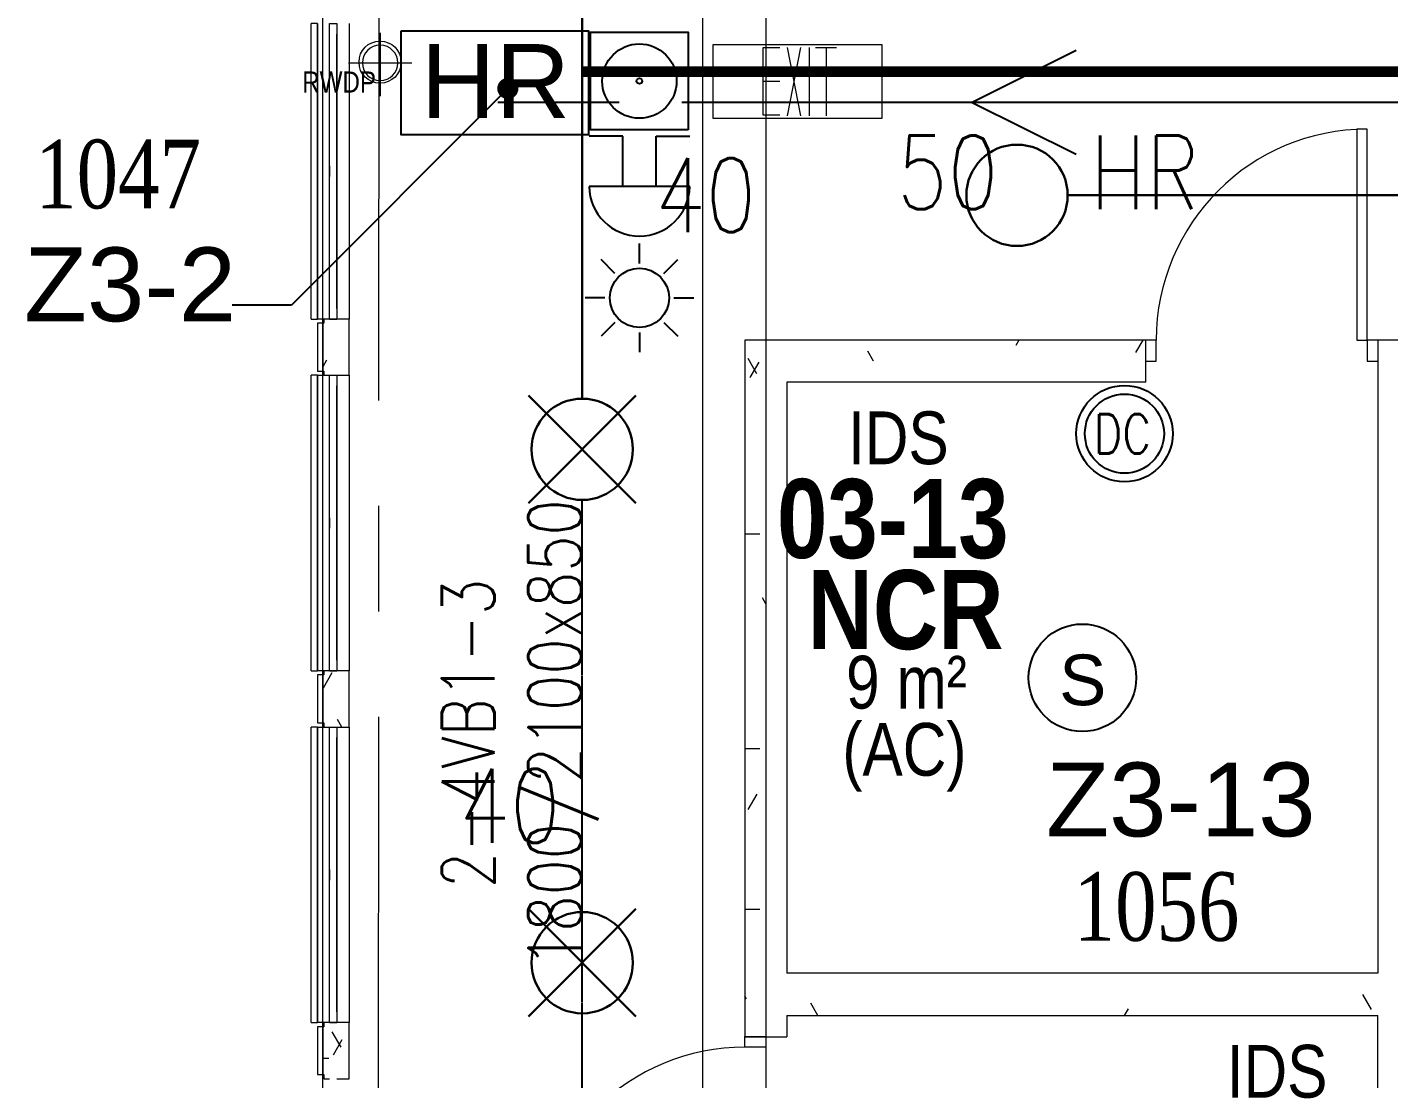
# Model space of a CAD drawing. Header units: millimetres. Extents: x -47219 to 440296, y -79832 to 7189.
# Drawn here: x -9218 to -2766, y -59025 to -54042 of the extents above; entities that cross this region are included whole.
import ezdxf

# ---------------------------------------------------------------- set-up
doc = ezdxf.new("R2010")
doc.units = ezdxf.units.MM
doc.linetypes.add('BLK_2 - 3RD STOREY  LOWER ROOF PLAN-archi clean_25 SEPT 2024$0$IDA - Grid Line', pattern=[3500, 2000, -500, 500, -500])
doc.linetypes.add('HIDDEN2', pattern=[4.7625, 3.175, -1.5875])
for name, color, linetype in [('ADRESS', 42, 'Continuous'), ('M-_FIRESMOKE_E-', 1, 'Continuous'), ('M-_FIRESPRK_T-', 7, 'Continuous'), ('M-_SPRKBEAM_E-', 12, 'HIDDEN2'), ('M-FIRE----_E-', 12, 'Continuous'), ('M-FIRE----_E- @ 1', 12, 'Continuous'), ('M-HOSEREEL_E-', 1, 'Continuous'), ('M_HR PIPE', 3, 'Continuous'), ('ROOMNAME', 7, 'Continuous'), ('ZONENAME', 152, 'Continuous')]:
    doc.layers.add(name, color=color, linetype=linetype)
for name, color, linetype, lineweight in [('BLK_2 - 3RD STOREY  LOWER ROOF PLAN-archi clean_25 SEPT 2024$0$1599_DB_A_BLK2_HQ_R21-3RD STOREY 230517$0$A-_DETA----_ED-1', 8, 'Continuous', 9), ('BLK_2 - 3RD STOREY  LOWER ROOF PLAN-archi clean_25 SEPT 2024$0$1599_DB_A_BLK2_HQ_R21-3RD STOREY 230517$0$A-_DOOR----_E-1', 8, 'Continuous', 9), ('BLK_2 - 3RD STOREY  LOWER ROOF PLAN-archi clean_25 SEPT 2024$0$1599_DB_A_BLK2_HQ_R21-3RD STOREY 230517$0$A-_GENM----_M', 8, 'Continuous', 9), ('BLK_2 - 3RD STOREY  LOWER ROOF PLAN-archi clean_25 SEPT 2024$0$1599_DB_A_BLK2_HQ_R21-3RD STOREY 230517$0$A-_WALL----_H-1', 8, 'Continuous', 9), ('BLK_2 - 3RD STOREY  LOWER ROOF PLAN-archi clean_25 SEPT 2024$0$1599_DB_A_BLK2_HQ_R21-3RD STOREY 230517$0$A-_WIND----_E', 8, 'Continuous', 9), ('BLK_2 - 3RD STOREY  LOWER ROOF PLAN-archi clean_25 SEPT 2024$0$1599_DB_A_BLK2_HQ_R21-3RD STOREY 230517$0$E-_LIGT----_E', 8, 'Continuous', 9), ('BLK_2 - 3RD STOREY  LOWER ROOF PLAN-archi clean_25 SEPT 2024$0$A-_DETA----_ED-1', 8, 'Continuous', 9), ('BLK_2 - 3RD STOREY  LOWER ROOF PLAN-archi clean_25 SEPT 2024$0$A-_GENM----_M', 8, 'Continuous', 9), ('BLK_2 - 3RD STOREY  LOWER ROOF PLAN-archi clean_25 SEPT 2024$0$A-_WALL----_E', 8, 'Continuous', 9), ('BLK_2 - 3RD STOREY  LOWER ROOF PLAN-archi clean_25 SEPT 2024$0$A-_WIND----_E', 8, 'Continuous', 9), ('BLK_2 - 3RD STOREY  LOWER ROOF PLAN-archi clean_25 SEPT 2024$0$E-_LIGT----_E', 8, 'Continuous', 9), ('BLK_2 - 3RD STOREY  LOWER ROOF PLAN-archi clean_25 SEPT 2024$0$S-_ANOTGRID_E-1', 8, 'BLK_2 - 3RD STOREY  LOWER ROOF PLAN-archi clean_25 SEPT 2024$0$IDA - Grid Line', 9), ('M-_SPRKPIEX_E-', 1, 'Continuous', 30), ('NW_BEAM AND COLUMN', 134, 'Continuous', 5), ('S-_LINE----_N-', 140, 'Continuous', 18), ('S-TEXT', 140, 'Continuous', 18)]:
    doc.layers.add(name, color=color, linetype=linetype, lineweight=lineweight)
doc.styles.add('BLK_2 - 3RD STOREY  LOWER ROOF PLAN-archi clean_25 SEPT 2024$0$Arial Narrow_1', font='ARIALN.TTF', dxfattribs={"height": 500})
doc.styles.add('BLK_2 - 3RD STOREY  LOWER ROOF PLAN_12 JUNE 2024$0$Arial Narrow_2', font='ARIALN.TTF', dxfattribs={"height": 375})
doc.styles.add('BLK_2 - 3RD STOREY  LOWER ROOF PLAN_12 JUNE 2024$0$Arial Narrow_B_1', font='ARIALNB.TTF', dxfattribs={"height": 500})
doc.styles.add('RomanS_5', font='romans__.ttf', dxfattribs={"width": 0.8, "height": 250})
doc.styles.add('Simplex', font='SIMPLEX.shx', dxfattribs={"width": 0.8, "height": 2.5})
doc.styles.get("Standard").update_dxf_attribs({"font": 'arial.ttf'})
doc.styles.add('TIME', font='times.ttf', dxfattribs={"width": 0.8})
doc.styles.add('TW_Romans', font='romans.shx', dxfattribs={"width": 0.8})
doc.dimstyles.new('ROOM', dxfattribs={"dimscale": 1000, "dimtxt": 0.18, "dimasz": 0.18, "dimexe": 0.18, "dimexo": 0.0625, "dimgap": 0.09, "dimtad": 0, "dimtih": 1, "dimtoh": 1, "dimdec": 0, "dimzin": 0, "dimdsep": 46, "dimtxsty": 'Standard', "dimblk": 'OBLIQUE', "dimcen": 0.09, "dimadec": 0, "dimazin": 0, "dimtfac": 1, "dimtdec": 0, "dimtofl": 0, "dimtmove": 0, "dimatfit": 3, "dimldrblk": 'DOT', "dimfxl": 1, "dimtolj": 1, "dimtzin": 0, "dimarcsym": 0})
pattern_1 = [(0, (-131307.08, -42727.71), (1016, 254), [83.82, -678.18, 83.82, -678.18, -4064]), (0, (-131307.08, -42727.71), (1016, 254), [-1524, 83.82, -1440.18, 83.82, -678.18, -1778]), (0, (-131307.08, -42727.71), (1016, 254), [-3810, 83.82, -424.18, 83.82, -1186.18]), (120, (-130926.08, -42600.71), (-727.9705, 752.8818), [83.82, -678.18, 83.82, -678.18, -4064]), (120, (-130926.08, -42600.71), (-727.9705, 752.8818), [-1524, 83.82, -1440.18, 83.82, -678.18, -1778]), (120, (-130926.08, -42600.71), (-727.9705, 752.8818), [-3810, 83.82, -424.18, 83.82, -1186.18]), (240, (-130799.08, -42092.71), (-288.0295, -1006.8818), [83.82, -678.18, 83.82, -678.18, -4064]), (240, (-130799.08, -42092.71), (-288.0295, -1006.8818), [-1524, 83.82, -1440.18, 83.82, -678.18, -1778]), (240, (-130799.08, -42092.71), (-288.0295, -1006.8818), [-3810, 83.82, -424.18, 83.82, -1186.18])]

# ---------------------------------------------------------------- blocks, each defined once
blk = doc.blocks.new('3rd Structure')
at = {"layer": 'NW_BEAM AND COLUMN', "color": 8}
for p, q in [((-36250, -79450), (-36250, 250)), ((-36250, -79450), (-36250, 250)), ((-34450, 250), (-34450, -79450)), ((-34150, 250), (-34150, -79450))]:
    blk.add_line(p, q, dxfattribs=at)
at = {"layer": 'S-TEXT', "color": 8, "insert": (-35685.8, -61364.1), "char_height": 250, "width": 2959.115, "attachment_point": 2, "rotation": 90, "line_spacing_factor": 0.983083, "style": 'RomanS_5'}
blk.add_mtext('2-4VB1-3\\P1800/2100x850', dxfattribs=at)
blk = doc.blocks.new('Extinguisher')
at = {"layer": 'M-FIRE----_E-'}
for radius in [238, 195.4]:
    blk.add_circle((0, 0), radius, dxfattribs=at)
at = {"color": 7, "style": 'TW_Romans', "width": 0.8}
blk.add_text('DC', height=195, dxfattribs=at).set_placement((-151, -98.4))
blk = doc.blocks.new('fire0101')
at = {"color": 0, "linetype": 'Continuous'}
blk.add_circle((0, 0), 100, dxfattribs=at)
blk = doc.blocks.new('Under B spk')
for p, q in [((318.2, -318.2), (-318.2, 318.2)), ((318.2, 318.2), (-318.2, -318.2))]:
    blk.add_line(p, q)
blk.add_circle((0, 0), 300)
blk = doc.blocks.new('SMOKE')
at = {"layer": 'M-_FIRESMOKE_E-'}
blk.add_circle((0, 0), 254.7, dxfattribs=at)
blk.add_text('S', height=240, dxfattribs=at).set_placement((-110, -130))
blk = doc.blocks.new('Call Point')
at = {"layer": 'M-FIRE----_E-'}
blk.add_lwpolyline([(-231.3, 462.7), (231.3, 462.7), (231.3, 0), (-231.3, 0)], close=True, dxfattribs=at)
for radius in [176.3, 13.1]:
    blk.add_circle((0, 231.3), radius, dxfattribs=at)
blk = doc.blocks.new('Alarm Bell')
at = {"layer": 'M-FIRE----_E-'}
for p, q in [((-238.2, 0), (238.2, 0)), ((79.4, 0), (79.4, -238.2)), ((-79.4, 0), (-79.4, -238.2)), ((-79.4, -238.2), (-238.2, -238.2)), ((79.4, -238.2), (238.2, -238.2))]:
    blk.add_line(p, q, dxfattribs=at)
blk.add_arc((0, -2.9), 238.2, 0.69701, 179.30299, dxfattribs=at)
blk = doc.blocks.new('*U13')
at = {"layer": 'M-FIRE----_E-'}
blk.add_line((-33.1, -33.1), (33.1, 33.1), dxfattribs=at)
blk = doc.blocks.new('*U12')
at = {"layer": 'M-FIRE----_E-', "color": 0, "linetype": 'ByBlock', "lineweight": -2, "transparency": 16777216}
for p, rotation in [((31604, 13668.6), 45), ((31455.1, 13606.9), 90), ((31393.4, 13458), 135), ((31814.6, 13458), 315.0000000000001), ((31455.1, 13309.1), 180), ((31604, 13247.4), 225.0000000000001), ((31752.9, 13309.1), 270)]:
    blk.add_blockref('*U13', p, dxfattribs=dict(at, rotation=rotation))
blk.add_blockref('*U13', (31752.9, 13606.9), dxfattribs=at)
blk = doc.blocks.new('Strobe Light')
at = {"layer": 'M-FIRE----_E-'}
blk.add_circle((0, 0), 140.4, dxfattribs=at)
blk.add_blockref('*U12', (-31604, -13458), dxfattribs=at)
blk = doc.blocks.new('_Dot')
at = {"color": 0, "linetype": 'ByBlock', "lineweight": -2}
blk.add_line((-0.5, 0), (-1, 0), dxfattribs=at)
at = {"color": 0, "linetype": 'ByBlock', "const_width": 0.5}
blk.add_lwpolyline([(-0.25, 0, 1), (0.25, 0, 1)], format="xyb", close=True, dxfattribs=at)
blk = doc.blocks.new('_Oblique')
at = {"color": 0, "linetype": 'ByBlock', "lineweight": -2}
blk.add_line((-0.5, -0.5), (0.5, 0.5), dxfattribs=at)
blk = doc.blocks.new('HR')
at = {"layer": 'M-HOSEREEL_E-'}
blk.add_lwpolyline([(-443.4, 492.4), (443.4, 492.4), (443.4, 0), (-443.4, 0)], close=True, dxfattribs=at)
blk.add_text('HR', height=350, dxfattribs=at).set_placement((-350, 80))
blk = doc.blocks.new('BLK_2 - 3RD STOREY  LOWER ROOF PLAN-archi clean_25 SEPT 2024$0$1599_DB_A_BLK2_HQ_R21-3RD STOREY 230517$0$Wall Motif - Type 1-2673879-LINKVIEW_BLK2_3RD STOREY')
at = {"layer": 'BLK_2 - 3RD STOREY  LOWER ROOF PLAN-archi clean_25 SEPT 2024$0$1599_DB_A_BLK2_HQ_R21-3RD STOREY 230517$0$A-_GENM----_M'}
for p, q in [((-575, 105), (825, 105)), ((-575, 105), (-575, 75)), ((825, 75), (-575, 75)), ((825, 75), (825, 105))]:
    blk.add_line(p, q, dxfattribs=at)
blk = doc.blocks.new('BLK_2 - 3RD STOREY  LOWER ROOF PLAN-archi clean_25 SEPT 2024$0$1599_DB_A_BLK2_HQ_R21-3RD STOREY 230517$0$IDA - Exit Sign - IDA - Exit Sign - One Side-2587573-LINKVIEW_BLK2_3RD STOREY')
at = {"layer": 'BLK_2 - 3RD STOREY  LOWER ROOF PLAN-archi clean_25 SEPT 2024$0$1599_DB_A_BLK2_HQ_R21-3RD STOREY 230517$0$A-_DETA----_ED-1'}
for p, q in [((-163.9, -115.1), (-163.9, -432.5)), ((-83.9, -115.1), (-163.9, -115.1)), ((-48.9, -112.8), (14, -437.8)), ((14, -112.8), (-48.9, -437.8)), ((55.1, -112.8), (55.1, -437.8)), ((185.1, -115.3), (85.1, -115.3)), ((135.1, -115.3), (135.1, -437.8)), ((-83.9, -275), (-163.9, -275)), ((-163.9, -432.5), (-83.9, -432.5))]:
    blk.add_line(p, q, dxfattribs=at)
at = {"layer": 'BLK_2 - 3RD STOREY  LOWER ROOF PLAN-archi clean_25 SEPT 2024$0$1599_DB_A_BLK2_HQ_R21-3RD STOREY 230517$0$E-_LIGT----_E'}
for p, q in [((-400, -450), (-400, -100)), ((-400, -100), (400, -100)), ((400, -100), (400, -450)), ((400, -450), (-400, -450))]:
    blk.add_line(p, q, dxfattribs=at)
blk = doc.blocks.new('BLK_2 - 3RD STOREY  LOWER ROOF PLAN-archi clean_25 SEPT 2024$0$1599_DB_A_BLK2_HQ_R21-3RD STOREY 230517$0$IDA - F - Single - Swing - 1100L X 2200H - B2-FTD02 - 2HR-3490802-LINKVIEW_BLK2_3RD STOREY')
at = {"layer": 'BLK_2 - 3RD STOREY  LOWER ROOF PLAN-archi clean_25 SEPT 2024$0$1599_DB_A_BLK2_HQ_R21-3RD STOREY 230517$0$A-_DOOR----_E-1'}
for p, q in [((500, 1050), (450, 1050)), ((450, 1050), (450, 50)), ((500, 50), (500, 1050)), ((-500, 50), (-550, 50)), ((-500, -50), (-500, 50)), ((450, 50), (500, 50)), ((550, 50), (500, 50)), ((500, 50), (500, -50)), ((-550, -50), (-500, -50)), ((500, -50), (550, -50))]:
    blk.add_line(p, q, dxfattribs=at)
blk.add_arc((500, 50), 1000, 90, 180, dxfattribs=at)
blk = doc.blocks.new('BLK_2 - 3RD STOREY  LOWER ROOF PLAN-archi clean_25 SEPT 2024$0$1599_DB_A_BLK2_HQ_R21-3RD STOREY 230517$0$IDA - F - Single - Swing - 1100L X 2200H - B2-FTD02 - 2HR-3463516-LINKVIEW_BLK2_3RD STOREY')
at = {"layer": 'BLK_2 - 3RD STOREY  LOWER ROOF PLAN-archi clean_25 SEPT 2024$0$1599_DB_A_BLK2_HQ_R21-3RD STOREY 230517$0$A-_DOOR----_E-1'}
for p, q in [((-550, 50), (-500, 50)), ((-500, 50), (-500, -50)), ((500, 50), (550, 50)), ((500, -50), (500, 50)), ((-500, -50), (-550, -50)), ((450, -50), (500, -50)), ((450, -1050), (450, -50)), ((500, -50), (500, -1050)), ((550, -50), (500, -50)), ((500, -1050), (450, -1050))]:
    blk.add_line(p, q, dxfattribs=at)
blk.add_arc((500, -50), 1000, 180, 270, dxfattribs=at)
blk = doc.blocks.new('BLK_2 - 3RD STOREY  LOWER ROOF PLAN-archi clean_25 SEPT 2024$0$1599_DB_A_BLK2_HQ_R21-3RD STOREY 230517$0$IDA - Casement w Top Hung - 2 Panels - 1400L X 1500H - B2-AW02-3436901-LINKVIEW_BLK2_3RD STOREY')
at = {"layer": 'BLK_2 - 3RD STOREY  LOWER ROOF PLAN-archi clean_25 SEPT 2024$0$1599_DB_A_BLK2_HQ_R21-3RD STOREY 230517$0$A-_WIND----_E'}
for p, q in [((-700, 17.5), (700, 17.5)), ((-700, 17.5), (-700, -17.5)), ((700, 17.5), (700, -17.5)), ((700, -17.5), (-700, -17.5))]:
    blk.add_line(p, q, dxfattribs=at)
blk = doc.blocks.new('BLK_2 - 3RD STOREY  LOWER ROOF PLAN-archi clean_25 SEPT 2024$0$IDA - Casement w Top Hung - 2 Panels - 1400L X 1500H - B2-AW02-3436901-BLK 2 3RD STOREY PLAN')
at = {"layer": 'BLK_2 - 3RD STOREY  LOWER ROOF PLAN-archi clean_25 SEPT 2024$0$A-_WIND----_E'}
for p, q in [((-700, 17.5), (700, 17.5)), ((-700, 17.5), (-700, -17.5)), ((-650, 17.5), (-615, 17.5)), ((-650, 17.5), (-25, 17.5)), ((-650, 17.5), (650, 17.5)), ((-650, 17.5), (650, 17.5)), ((-615, 17.5), (-35, 17.5)), ((-615, 17.5), (-60, 17.5)), ((-35, 17.5), (0, 17.5)), ((25, 17.5), (-24.9, 17.5)), ((0, 17.5), (35, 17.5)), ((25, 17.5), (650, 17.5)), ((35, 17.5), (615, 17.5)), ((60, 17.5), (615, 17.5)), ((615, 17.5), (650, 17.5)), ((700, 17.5), (700, -17.5)), ((700, -17.5), (-700, -17.5)), ((-615, -17.5), (-650, -17.5)), ((-25, -17.5), (-650, -17.5)), ((650, -17.5), (-650, -17.5)), ((-650, -17.5), (650, -17.5)), ((-35, -17.5), (-615, -17.5)), ((-60, -17.5), (-615, -17.5)), ((0, -17.5), (-35, -17.5)), ((25, -17.5), (-24.9, -17.5)), ((35, -17.5), (0, -17.5)), ((650, -17.5), (25, -17.5)), ((615, -17.5), (35, -17.5)), ((615, -17.5), (60, -17.5)), ((650, -17.5), (615, -17.5))]:
    blk.add_line(p, q, dxfattribs=at)
blk = doc.blocks.new('BLK_2 - 3RD STOREY  LOWER ROOF PLAN-archi clean_25 SEPT 2024$0$IDA - Exit Sign - IDA - Exit Sign - One Side-2587573-BLK 2 3RD STOREY PLAN')
at = {"layer": 'BLK_2 - 3RD STOREY  LOWER ROOF PLAN-archi clean_25 SEPT 2024$0$A-_DETA----_ED-1'}
for p, q in [((-163.9, -115.1), (-163.9, -432.5)), ((-83.9, -115.1), (-163.9, -115.1)), ((-48.9, -112.8), (14, -437.8)), ((14, -112.8), (-48.9, -437.8)), ((55.1, -112.8), (55.1, -437.8)), ((185.1, -115.3), (85.1, -115.3)), ((135.1, -115.3), (135.1, -437.8)), ((-83.9, -275), (-163.9, -275)), ((-163.9, -432.5), (-83.9, -432.5))]:
    blk.add_line(p, q, dxfattribs=at)
at = {"layer": 'BLK_2 - 3RD STOREY  LOWER ROOF PLAN-archi clean_25 SEPT 2024$0$E-_LIGT----_E'}
for p, q in [((-400, -450), (-400, -100)), ((-400, -100), (400, -100)), ((400, -100), (400, -450)), ((400, -450), (-400, -450))]:
    blk.add_line(p, q, dxfattribs=at)
blk = doc.blocks.new('BLK_2 - 3RD STOREY  LOWER ROOF PLAN-archi clean_25 SEPT 2024$0$Wall Motif - Type 1-2673879-BLK 2 3RD STOREY PLAN')
at = {"layer": 'BLK_2 - 3RD STOREY  LOWER ROOF PLAN-archi clean_25 SEPT 2024$0$A-_GENM----_M'}
for p, q in [((-575, 105), (825, 105)), ((-575, 105), (-575, 75)), ((825, 75), (-575, 75)), ((-525, 105), (81.1, 105)), ((81.1, 75), (-525, 75)), ((-481.1, 105), (125, 105)), ((-481.1, 105), (731.1, 105)), ((125, 75), (-481.1, 75)), ((731.1, 75), (-481.1, 75)), ((125, 105), (731.1, 105)), ((731.1, 75), (125, 75)), ((168.9, 105), (775, 105)), ((775, 75), (168.9, 75)), ((825, 75), (825, 105))]:
    blk.add_line(p, q, dxfattribs=at)
blk = doc.blocks.new('BLK_2 - 3RD STOREY  LOWER ROOF PLAN-archi clean_25 SEPT 2024')
at = {"layer": 'BLK_2 - 3RD STOREY  LOWER ROOF PLAN-archi clean_25 SEPT 2024$0$1599_DB_A_BLK2_HQ_R21-3RD STOREY 230517$0$A-_WALL----_H-1'}
h = blk.add_hatch(dxfattribs=at)
h.set_pattern_fill('FP_2', color=256, style=0, pattern_type=2)
h.set_pattern_definition(pattern_1)
h.paths.add_polyline_path([(-139011.4, -98419), (-139011.4, -98152.4), (-139131.4, -98152.4), (-139131.4, -98172.4), (-139136.4, -98172.4), (-139136.4, -98399), (-139131.4, -98399), (-139131.4, -98419), (-139069.1, -98419)], flags=0)
h = blk.add_hatch(dxfattribs=at)
h.set_pattern_fill('FP_2', color=256, style=0, pattern_type=2)
h.set_pattern_definition(pattern_1)
h.paths.add_polyline_path([(-139131.4, -100085.7), (-139011.4, -100085.7), (-139011.4, -99819), (-139131.4, -99819), (-139131.4, -99839), (-139136.4, -99839), (-139136.4, -100065.7), (-139131.4, -100065.7)], flags=0)
at = {"layer": 'BLK_2 - 3RD STOREY  LOWER ROOF PLAN-archi clean_25 SEPT 2024$0$A-_WALL----_E'}
h = blk.add_hatch(dxfattribs=at)
h.set_pattern_fill('FP_2', color=256, style=0, pattern_type=2)
h.set_pattern_definition([(0, (0, 0), (1016, 254), [83.82, -678.18, 83.82, -678.18, -4064]), (0, (0, 0), (1016, 254), [-1524, 83.82, -1440.18, 83.82, -678.18, -1778]), (0, (0, 0), (1016, 254), [-3810, 83.82, -424.18, 83.82, -1186.18]), (120, (381, 127), (-727.97045, 752.8818), [83.82, -678.18, 83.82, -678.18, -4064]), (120, (381, 127), (-727.97045, 752.8818), [-1524, 83.82, -1440.18, 83.82, -678.18, -1778]), (120, (381, 127), (-727.97045, 752.8818), [-3810, 83.82, -424.18, 83.82, -1186.18]), (240, (508, 635), (-288.02955, -1006.8818), [83.82, -678.18, 83.82, -678.18, -4064]), (240, (508, 635), (-288.02955, -1006.8818), [-1524, 83.82, -1440.18, 83.82, -678.18, -1778]), (240, (508, 635), (-288.02955, -1006.8818), [-3810, 83.82, -424.18, 83.82, -1186.18])])
h.paths.add_polyline_path([(-139011.4, -116002.4), (-139011.4, -115785.7), (-139131.4, -115785.7), (-139131.4, -115805.7), (-139136.4, -115805.7), (-139136.4, -115982.4), (-139131.4, -115982.4), (-139131.4, -116002.4), (-139069.1, -116002.4)])
h.paths.add_polyline_path([(-139131.4, -114385.7), (-139011.4, -114385.7), (-139011.4, -114169), (-139131.4, -114169), (-139131.4, -114189), (-139136.4, -114189), (-139136.4, -114365.7), (-139131.4, -114365.7)])
h.paths.add_polyline_path([(-139131.4, -112769), (-139011.4, -112769), (-139011.4, -112552.4), (-139131.4, -112552.4), (-139131.4, -112572.4), (-139136.4, -112572.4), (-139136.4, -112749), (-139131.4, -112749)])
h.paths.add_polyline_path([(-139131.4, -108952.4), (-139011.4, -108952.4), (-139011.4, -108685.7), (-139131.4, -108685.7), (-139131.4, -108705.7), (-139136.4, -108705.7), (-139136.4, -108932.4), (-139131.4, -108932.4)])
h.paths.add_polyline_path([(-139131.4, -107285.7), (-139011.4, -107285.7), (-139011.4, -107019), (-139131.4, -107019), (-139131.4, -107039), (-139136.4, -107039), (-139136.4, -107265.7), (-139131.4, -107265.7)])
h.paths.add_polyline_path([(-139069.1, -105619), (-139011.4, -105619), (-139011.4, -105352.4), (-139131.4, -105352.4), (-139131.4, -105372.4), (-139136.4, -105372.4), (-139136.4, -105599), (-139131.4, -105599), (-139131.4, -105619), (-139104.1, -105619)])
h.paths.add_polyline_path([(-139131.4, -101752.4), (-139011.4, -101752.4), (-139011.4, -101485.7), (-139131.4, -101485.7), (-139131.4, -101505.7), (-139136.4, -101505.7), (-139136.4, -101732.4), (-139131.4, -101732.4)])
h.paths.add_polyline_path([(-139011.4, -100085.7), (-139011.4, -99819), (-139131.4, -99819), (-139131.4, -99839), (-139136.4, -99839), (-139136.4, -100065.7), (-139131.4, -100065.7), (-139131.4, -100085.7), (-139069.1, -100085.7)])
h.paths.add_polyline_path([(-139131.4, -98419), (-139011.4, -98419), (-139011.4, -98152.4), (-139131.4, -98152.4), (-139131.4, -98172.4), (-139136.4, -98172.4), (-139136.4, -98399), (-139131.4, -98399)])
h = blk.add_hatch(dxfattribs=at)
h.set_pattern_fill('FP_2', color=256, style=0, pattern_type=2)
h.set_pattern_definition(pattern_1)
h.paths.add_polyline_path([(-137136.4, -101552.4), (-137036.4, -101552.4), (-137036.4, -98252.4), (-137136.4, -98252.4), (-137136.4, -99386.2)], flags=0)
h = blk.add_hatch(dxfattribs=at)
h.set_pattern_fill('FP_2', color=256, style=0, pattern_type=2)
h.set_pattern_definition(pattern_1)
h.paths.add_polyline_path([(-137036.4, -98352.4), (-135236.4, -98352.4), (-135236.4, -98252.4), (-137036.4, -98252.4), (-137036.4, -98302.4)], flags=0)
h = blk.add_hatch(dxfattribs=at)
h.set_pattern_fill('FP_2', color=256, style=0, pattern_type=2)
h.set_pattern_definition(pattern_1)
h.paths.add_polyline_path([(-134036.4, -98352.4), (-132136.4, -98352.4), (-132136.4, -98252.4), (-134136.4, -98252.4), (-134136.4, -98352.4)], flags=0)
h = blk.add_hatch(dxfattribs=at)
h.set_pattern_fill('FP_2', color=256, style=0, pattern_type=2)
h.set_pattern_definition(pattern_1)
h.paths.add_polyline_path([(-132356.1, -101452.4), (-127811.4, -101452.4), (-127811.4, -101352.4), (-137036.4, -101352.4), (-137036.4, -101452.4), (-133936.4, -101452.4)], flags=0)
h = blk.add_hatch(dxfattribs=at)
h.set_pattern_fill('FP_2', color=256, style=0, pattern_type=2)
h.set_pattern_definition(pattern_1)
h.paths.add_polyline_path([(-139069.1, -101752.4), (-139011.4, -101752.4), (-139011.4, -101485.7), (-139131.4, -101485.7), (-139131.4, -101505.7), (-139136.4, -101505.7), (-139136.4, -101732.4), (-139131.4, -101732.4), (-139131.4, -101752.4), (-139104.1, -101752.4)], flags=0)
for p, q in [((-139161.4, -98152.4), (-139161.4, -96752.4)), ((-139161.4, -98152.4), (-139161.4, -96752.4)), ((-139011.4, -96752.4), (-139011.4, -98152.4)), ((-139011.4, -96752.4), (-139011.4, -98152.4)), ((-138865, -96796.2), (-138865, -97096.2)), ((-139014.6, -96938.9), (-138714.6, -96938.9)), ((-139131.4, -98152.4), (-139161.4, -98152.4)), ((-139131.4, -98152.4), (-139161.4, -98152.4)), ((-139161.4, -98172.4), (-139161.4, -98399)), ((-139131.4, -98172.4), (-139161.4, -98172.4)), ((-139131.4, -98172.4), (-139161.4, -98172.4)), ((-139161.4, -98172.4), (-139161.4, -98399)), ((-139136.4, -98152.4), (-139136.4, -98172.4)), ((-139136.4, -98152.4), (-139136.4, -98172.4)), ((-139136.4, -98152.4), (-139136.4, -98172.4)), ((-139136.4, -98172.4), (-139136.4, -98399)), ((-139136.4, -98172.4), (-139136.4, -98399)), ((-139136.4, -98172.4), (-139136.4, -98399)), ((-139136.4, -98172.4), (-139136.4, -98399)), ((-139131.4, -98152.4), (-139131.4, -98172.4)), ((-139104.1, -98152.4), (-139131.4, -98152.4)), ((-139011.4, -98152.4), (-139131.4, -98152.4)), ((-139131.4, -98152.4), (-139131.4, -98172.4)), ((-139011.4, -98152.4), (-139131.4, -98152.4)), ((-139011.4, -98152.4), (-139069.1, -98152.4)), ((-139011.4, -98419), (-139011.4, -98152.4)), ((-139011.4, -98419), (-139011.4, -98152.4)), ((-137136.4, -98252.4), (-137136.4, -101552.4)), ((-135236.4, -98252.4), (-137136.4, -98252.4)), ((-135236.4, -98352.4), (-135236.4, -98252.4)), ((-135236.4, -98452.4), (-135236.4, -98252.4)), ((-134136.4, -98252.4), (-134136.4, -98352.4)), ((-132136.4, -98252.4), (-134136.4, -98252.4)), ((-134136.4, -98252.4), (-134136.4, -98452.4)), ((-139161.4, -98399), (-139131.4, -98399)), ((-139161.4, -98399), (-139131.4, -98399)), ((-139136.4, -98399), (-139136.4, -98419)), ((-139136.4, -98399), (-139136.4, -98419)), ((-139136.4, -98399), (-139136.4, -98419)), ((-139131.4, -98399), (-139131.4, -98419)), ((-139131.4, -98399), (-139131.4, -98419)), ((-139161.4, -99819), (-139161.4, -98419)), ((-139161.4, -98419), (-139131.4, -98419)), ((-139161.4, -98419), (-139131.4, -98419)), ((-139161.4, -99819), (-139161.4, -98419)), ((-139131.4, -98419), (-139104.1, -98419)), ((-139131.4, -98419), (-139011.4, -98419)), ((-139131.4, -98419), (-139011.4, -98419)), ((-139069.1, -98419), (-139011.4, -98419)), ((-139011.4, -98419), (-139011.4, -99819)), ((-139011.4, -98419), (-139011.4, -99819)), ((-135236.4, -98452.4), (-136936.4, -98452.4)), ((-136936.4, -98452.4), (-136936.4, -101252.4)), ((-134136.4, -98452.4), (-134136.4, -101252.4)), ((-139131.4, -99819), (-139161.4, -99819)), ((-139131.4, -99819), (-139161.4, -99819)), ((-139136.4, -99819), (-139136.4, -99839)), ((-139136.4, -99819), (-139136.4, -99839)), ((-139136.4, -99819), (-139136.4, -99839)), ((-139131.4, -99819), (-139131.4, -99839)), ((-139104.1, -99819), (-139131.4, -99819)), ((-139011.4, -99819), (-139131.4, -99819)), ((-139131.4, -99819), (-139131.4, -99839)), ((-139011.4, -99819), (-139131.4, -99819)), ((-139011.4, -99819), (-139069.1, -99819)), ((-139011.4, -100085.7), (-139011.4, -99819)), ((-139011.4, -100085.7), (-139011.4, -99819)), ((-139161.4, -99839), (-139161.4, -100065.7)), ((-139131.4, -99839), (-139161.4, -99839)), ((-139131.4, -99839), (-139161.4, -99839)), ((-139161.4, -99839), (-139161.4, -100065.7)), ((-139136.4, -99839), (-139136.4, -100065.7)), ((-139136.4, -99839), (-139136.4, -100065.7)), ((-139136.4, -99839), (-139136.4, -100065.7)), ((-139136.4, -99839), (-139136.4, -100065.7)), ((-139161.4, -100065.7), (-139131.4, -100065.7)), ((-139161.4, -100065.7), (-139131.4, -100065.7)), ((-139136.4, -100065.7), (-139136.4, -100085.7)), ((-139136.4, -100065.7), (-139136.4, -100085.7)), ((-139136.4, -100065.7), (-139136.4, -100085.7)), ((-139131.4, -100065.7), (-139131.4, -100085.7)), ((-139131.4, -100065.7), (-139131.4, -100085.7)), ((-139161.4, -101485.7), (-139161.4, -100085.7)), ((-139161.4, -100085.7), (-139131.4, -100085.7)), ((-139161.4, -100085.7), (-139131.4, -100085.7)), ((-139161.4, -101485.7), (-139161.4, -100085.7)), ((-139131.4, -100085.7), (-139104.1, -100085.7)), ((-139131.4, -100085.7), (-139011.4, -100085.7)), ((-139131.4, -100085.7), (-139011.4, -100085.7)), ((-139069.1, -100085.7), (-139011.4, -100085.7)), ((-139011.4, -100085.7), (-139011.4, -101485.7)), ((-139011.4, -100085.7), (-139011.4, -101485.7)), ((-134136.4, -101252.4), (-136936.4, -101252.4)), ((-139131.4, -101485.7), (-139161.4, -101485.7)), ((-139131.4, -101485.7), (-139161.4, -101485.7)), ((-139136.4, -101485.7), (-139136.4, -101505.7)), ((-139136.4, -101485.7), (-139136.4, -101505.7)), ((-139136.4, -101485.7), (-139136.4, -101505.7)), ((-139131.4, -101485.7), (-139131.4, -101505.7)), ((-139104.1, -101485.7), (-139131.4, -101485.7)), ((-139011.4, -101485.7), (-139131.4, -101485.7)), ((-139131.4, -101485.7), (-139131.4, -101505.7)), ((-139011.4, -101485.7), (-139131.4, -101485.7)), ((-139011.4, -101485.7), (-139069.1, -101485.7)), ((-139011.4, -101752.4), (-139011.4, -101485.7)), ((-139011.4, -101752.4), (-139011.4, -101485.7)), ((-136936.4, -101452.4), (-134136.4, -101452.4)), ((-136936.4, -101452.4), (-136936.4, -101553.3)), ((-134136.4, -104152.4), (-134136.4, -101452.4)), ((-139161.4, -101505.7), (-139161.4, -101732.4)), ((-139131.4, -101505.7), (-139161.4, -101505.7)), ((-139131.4, -101505.7), (-139161.4, -101505.7)), ((-139161.4, -101505.7), (-139161.4, -101732.4)), ((-139136.4, -101505.7), (-139136.4, -101732.4)), ((-139136.4, -101505.7), (-139136.4, -101732.4)), ((-139136.4, -101505.7), (-139136.4, -101732.4)), ((-139136.4, -101505.7), (-139136.4, -101732.4)), ((-137136.4, -101552.4), (-137036.4, -101552.4)), ((-139161.4, -101732.4), (-139131.4, -101732.4)), ((-139161.4, -101732.4), (-139131.4, -101732.4)), ((-139136.4, -101732.4), (-139136.4, -101752.4)), ((-139136.4, -101732.4), (-139136.4, -101752.4)), ((-139136.4, -101732.4), (-139136.4, -101752.4)), ((-139131.4, -101732.4), (-139131.4, -101752.4)), ((-139131.4, -101732.4), (-139131.4, -101752.4)), ((-139131.4, -101752.4), (-139104.1, -101752.4)), ((-139069.1, -101752.4), (-139011.4, -101752.4))]:
    blk.add_line(p, q, dxfattribs=at)
blk.add_lwpolyline([(-137136.4, -101553.3), (-136936.4, -101553.3)], dxfattribs=at)
blk.add_circle((-138864.6, -96935.4), 100, dxfattribs=at)
for start, end in [(0, 180), (180, 0)]:
    blk.add_arc((-138864.6, -96938.9), 84.1, start, end, dxfattribs=at)
at = {"layer": 'BLK_2 - 3RD STOREY  LOWER ROOF PLAN-archi clean_25 SEPT 2024$0$S-_ANOTGRID_E-1'}
blk.add_line((-138834.4, -37038.2), (-138886.4, -122559.3), dxfattribs=at)
at = {"layer": 'BLK_2 - 3RD STOREY  LOWER ROOF PLAN-archi clean_25 SEPT 2024$0$A-_WALL----_E'}
for name, p, rotation in [('BLK_2 - 3RD STOREY  LOWER ROOF PLAN-archi clean_25 SEPT 2024$0$1599_DB_A_BLK2_HQ_R21-3RD STOREY 230517$0$Wall Motif - Type 1-2673879-LINKVIEW_BLK2_3RD STOREY', (-139086.4, -97577.4), 90), ('BLK_2 - 3RD STOREY  LOWER ROOF PLAN-archi clean_25 SEPT 2024$0$Wall Motif - Type 1-2673879-BLK 2 3RD STOREY PLAN', (-139086.4, -97577.4), 90), ('BLK_2 - 3RD STOREY  LOWER ROOF PLAN-archi clean_25 SEPT 2024$0$1599_DB_A_BLK2_HQ_R21-3RD STOREY 230517$0$IDA - Casement w Top Hung - 2 Panels - 1400L X 1500H - B2-AW02-3436901-LINKVIEW_BLK2_3RD STOREY', (-139086.6, -97452.4), 90), ('BLK_2 - 3RD STOREY  LOWER ROOF PLAN-archi clean_25 SEPT 2024$0$IDA - Casement w Top Hung - 2 Panels - 1400L X 1500H - B2-AW02-3436901-BLK 2 3RD STOREY PLAN', (-139086.6, -97452.4), 90), ('BLK_2 - 3RD STOREY  LOWER ROOF PLAN-archi clean_25 SEPT 2024$0$1599_DB_A_BLK2_HQ_R21-3RD STOREY 230517$0$Wall Motif - Type 1-2673879-LINKVIEW_BLK2_3RD STOREY', (-139086.4, -99244), 90), ('BLK_2 - 3RD STOREY  LOWER ROOF PLAN-archi clean_25 SEPT 2024$0$Wall Motif - Type 1-2673879-BLK 2 3RD STOREY PLAN', (-139086.4, -99244), 90), ('BLK_2 - 3RD STOREY  LOWER ROOF PLAN-archi clean_25 SEPT 2024$0$1599_DB_A_BLK2_HQ_R21-3RD STOREY 230517$0$IDA - Casement w Top Hung - 2 Panels - 1400L X 1500H - B2-AW02-3436901-LINKVIEW_BLK2_3RD STOREY', (-139086.6, -99119), 90), ('BLK_2 - 3RD STOREY  LOWER ROOF PLAN-archi clean_25 SEPT 2024$0$IDA - Casement w Top Hung - 2 Panels - 1400L X 1500H - B2-AW02-3436901-BLK 2 3RD STOREY PLAN', (-139086.6, -99119), 90), ('BLK_2 - 3RD STOREY  LOWER ROOF PLAN-archi clean_25 SEPT 2024$0$1599_DB_A_BLK2_HQ_R21-3RD STOREY 230517$0$Wall Motif - Type 1-2673879-LINKVIEW_BLK2_3RD STOREY', (-139086.4, -100910.7), 90), ('BLK_2 - 3RD STOREY  LOWER ROOF PLAN-archi clean_25 SEPT 2024$0$Wall Motif - Type 1-2673879-BLK 2 3RD STOREY PLAN', (-139086.4, -100910.7), 90), ('BLK_2 - 3RD STOREY  LOWER ROOF PLAN-archi clean_25 SEPT 2024$0$1599_DB_A_BLK2_HQ_R21-3RD STOREY 230517$0$IDA - Casement w Top Hung - 2 Panels - 1400L X 1500H - B2-AW02-3436901-LINKVIEW_BLK2_3RD STOREY', (-139086.6, -100785.7), 90), ('BLK_2 - 3RD STOREY  LOWER ROOF PLAN-archi clean_25 SEPT 2024$0$IDA - Casement w Top Hung - 2 Panels - 1400L X 1500H - B2-AW02-3436901-BLK 2 3RD STOREY PLAN', (-139086.6, -100785.7), 90), ('BLK_2 - 3RD STOREY  LOWER ROOF PLAN-archi clean_25 SEPT 2024$0$1599_DB_A_BLK2_HQ_R21-3RD STOREY 230517$0$IDA - F - Single - Swing - 1100L X 2200H - B2-FTD02 - 2HR-3463516-LINKVIEW_BLK2_3RD STOREY', (-137086.4, -102102.4), 270)]:
    blk.add_blockref(name, p, dxfattribs=dict(at, rotation=rotation))
for name, p in [('BLK_2 - 3RD STOREY  LOWER ROOF PLAN-archi clean_25 SEPT 2024$0$1599_DB_A_BLK2_HQ_R21-3RD STOREY 230517$0$IDA - Exit Sign - IDA - Exit Sign - One Side-2587573-LINKVIEW_BLK2_3RD STOREY', (-136886.4, -96752.4)), ('BLK_2 - 3RD STOREY  LOWER ROOF PLAN-archi clean_25 SEPT 2024$0$IDA - Exit Sign - IDA - Exit Sign - One Side-2587573-BLK 2 3RD STOREY PLAN', (-136886.4, -96752.4)), ('BLK_2 - 3RD STOREY  LOWER ROOF PLAN-archi clean_25 SEPT 2024$0$1599_DB_A_BLK2_HQ_R21-3RD STOREY 230517$0$IDA - F - Single - Swing - 1100L X 2200H - B2-FTD02 - 2HR-3490802-LINKVIEW_BLK2_3RD STOREY', (-134686.4, -98302.4))]:
    blk.add_blockref(name, p, dxfattribs=at)
at = {"layer": 'BLK_2 - 3RD STOREY  LOWER ROOF PLAN-archi clean_25 SEPT 2024$0$A-_WALL----_E', "insert": (-139233.8, -96979.6), "char_height": 100, "width": 1286.708, "attachment_point": 1, "style": 'BLK_2 - 3RD STOREY  LOWER ROOF PLAN-archi clean_25 SEPT 2024$0$Arial Narrow_1'}
blk.add_mtext('RWDP', dxfattribs=at)

msp = doc.modelspace()

# ---------------------------------------------------------------- linework, layer by layer
at = {"layer": 'M-_SPRKBEAM_E-'}
for p, q in [((-6588.3, -58802.2), (-6588.3, -56282.2)), ((-6588.3, -61802.2), (-6588.3, -58802.2))]:
    msp.add_line(p, q, dxfattribs=at)
at = {"layer": 'M-_SPRKPIEX_E-'}
for p, q in [((-6588.3, -53741.1), (-6588.3, -55802.2)), ((-4287.6, -54838.7), (-967.6, -54838.7))]:
    msp.add_line(p, q, dxfattribs=at)
at = {"layer": 'M-_SPRKPIEX_E-', "const_width": 50}
msp.add_lwpolyline([(-6588.3, -54253.1), (6054.8, -54253.1)], dxfattribs=at)
at = {"layer": 'M_HR PIPE'}
for p, q in [((-6413.9, -54398.6), (-6987.5, -54398.6)), ((1052.1, -54398.6), (-6116.3, -54398.6))]:
    msp.add_line(p, q, dxfattribs=at)
msp.add_lwpolyline([(-4247.8, -54152.8), (-4739.4, -54398.6), (-4247.8, -54644.4)], dxfattribs=at)

# ---------------------------------------------------------------- block references
at = {"layer": 'M-_FIRESMOKE_E-'}
msp.add_blockref('SMOKE', (-4217.9, -57124.7), dxfattribs=at)
at = {"layer": 'M-_SPRKPIEX_E-'}
msp.add_blockref('BLK_2 - 3RD STOREY  LOWER ROOF PLAN-archi clean_25 SEPT 2024', (131318.5, 42727.7), dxfattribs=at)
at = {"layer": 'M-_SPRKPIEX_E-', "xscale": 2.4, "yscale": 2.4, "zscale": 2.4, "rotation": 258.865011862231}
msp.add_blockref('fire0101', (-4527.6, -54838.7), dxfattribs=at)
at = {"layer": 'M-_SPRKPIEX_E-', "xscale": 0.8, "yscale": 0.8, "zscale": 0.8}
for p in [(-6588.3, -56042.2), (-6588.3, -58474.7)]:
    msp.add_blockref('Under B spk', p, dxfattribs=at)
at = {"layer": 'M-FIRE----_E-', "rotation": 180}
msp.add_blockref('Strobe Light', (-6317.1, -55324.8), dxfattribs=at)
at = {"layer": 'M-FIRE----_E-', "xscale": 0.9600000000000002, "yscale": 0.9600000000000002, "zscale": 0.9600000000000002}
msp.add_blockref('Extinguisher', (-4018.4, -55968), dxfattribs=at)
at = {"layer": 'M-FIRE----_E- @ 1', "rotation": 180}
for name, p in [('Call Point', (-6317.1, -54066)), ('Alarm Bell', (-6317.1, -54796.8))]:
    msp.add_blockref(name, p, dxfattribs=at)
at = {"layer": 'M-HOSEREEL_E-'}
msp.add_blockref('HR', (-7002.6, -54552.2), dxfattribs=at)
at = {"layer": 'S-_LINE----_N-'}
msp.add_blockref('3rd Structure', (28432.1, 3975.3), dxfattribs=at)

# ---------------------------------------------------------------- texts
at = {"layer": 'ADRESS', "char_height": 325, "width": 1194.075, "attachment_point": 1, "style": 'TIME'}
for s, insert in [('1047', (-9180.6, -54575.4)), ('1056', (-4259.2, -58045.9))]:
    msp.add_mtext(s, dxfattribs=dict(at, insert=insert))
at = {"layer": 'M-_FIRESPRK_T-', "style": 'Simplex', "width": 0.8}
for p in [(-6243.7, -55013.1), (-7171.1, -57906.9)]:
    msp.add_text('40', height=350, dxfattribs=at).set_placement(p)
at = {"layer": 'M_HR PIPE', "style": 'Simplex', "width": 0.8}
for s, p in [('50', (-5096.4, -54904.5)), ('HR', (-4180.9, -54904.5))]:
    msp.add_text(s, height=350, dxfattribs=at).set_placement(p)
at = {"layer": 'ROOMNAME', "attachment_point": 1}
for s, insert, char_height, width, style in [('IDS', (-5328.6, -55862.7), 250, 1021.059, 'BLK_2 - 3RD STOREY  LOWER ROOF PLAN_12 JUNE 2024$0$Arial Narrow_2'), ('03-13', (-5665, -56182.6), 374.6, 3693.831, 'BLK_2 - 3RD STOREY  LOWER ROOF PLAN_12 JUNE 2024$0$Arial Narrow_B_1'), ('NCR', (-5520.4, -56614.5), 374.6, 3693.831, 'BLK_2 - 3RD STOREY  LOWER ROOF PLAN_12 JUNE 2024$0$Arial Narrow_B_1'), ('9 m²', (-5337.9, -57020.5), 250, 1021.059, 'BLK_2 - 3RD STOREY  LOWER ROOF PLAN_12 JUNE 2024$0$Arial Narrow_2'), ('(AC)', (-5355.4, -57338.7), 250, 1021.059, 'BLK_2 - 3RD STOREY  LOWER ROOF PLAN_12 JUNE 2024$0$Arial Narrow_2'), ('IDS', (-3533.7, -58864), 250, 1021.059, 'BLK_2 - 3RD STOREY  LOWER ROOF PLAN_12 JUNE 2024$0$Arial Narrow_2')]:
    msp.add_mtext(s, dxfattribs=dict(at, insert=insert, char_height=char_height, width=width, style=style))
at = {"layer": 'ZONENAME', "char_height": 350, "width": 1018.47, "attachment_point": 1}
for s, insert in [('\\pi24.344;Z3-2', (-9258.3, -55085.6)), ('\\pi-113.41;Z3-13', (-4276.4, -57526.3))]:
    msp.add_mtext(s, dxfattribs=dict(at, insert=insert))

# ---------------------------------------------------------------- leaders
at = {"layer": 'ZONENAME'}
msp.add_leader([(-6940.8, -54332.6), (-7966.6, -55358.4), (-8247.9, -55358.4)], dimstyle='ROOM', override={"dimasz": 0.1, "dimgap": 0.09, "dimtad": 0}, dxfattribs=at)

doc.saveas('drawing.dxf')
